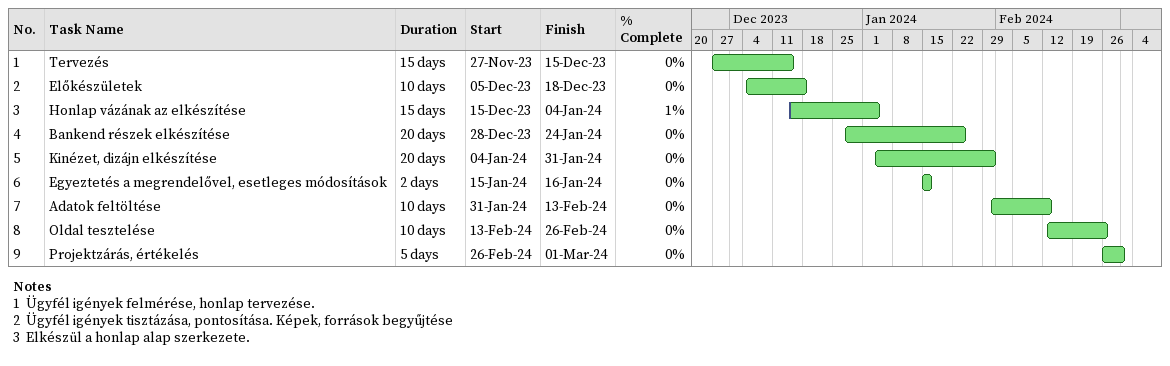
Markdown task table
| ID | Task | Duration | Start | Finish | % complete |
|---|---|---|---|---|---|
| 1 | Tervezés | 15d | 2023-11-27 | 2023-12-15 | 0 |
| 2 | Előkészületek | 10d | 2023-12-05 | 2023-12-18 | 0 |
| 3 | Honlap vázának az elkészítése | 15d | 2023-12-15 | 2024-01-04 | 1 |
| 4 | Bankend részek elkészítése | 20d | 2023-12-28 | 2024-01-24 | 0 |
| 5 | Kinézet, dizájn elkészítése | 20d | 2024-01-04 | 2024-01-31 | 0 |
| 6 | Egyeztetés a megrendelővel, esetleges módosítások | 2d | 2024-01-15 | 2024-01-16 | 0 |
| 7 | Adatok feltöltése | 10d | 2024-01-31 | 2024-02-13 | 0 |
| 8 | Oldal tesztelése | 10d | 2024-02-13 | 2024-02-26 | 0 |
| 9 | Projektzárás, értékelés | 5d | 2024-02-26 | 2024-03-01 | 0 |

Notes
- 1: Ügyfél igények felmérése, honlap tervezése.
- 2: Ügyfél igények tisztázása, pontosítása. Képek, források begyűjtése
- 3: Elkészül a honlap alap szerkezete.
